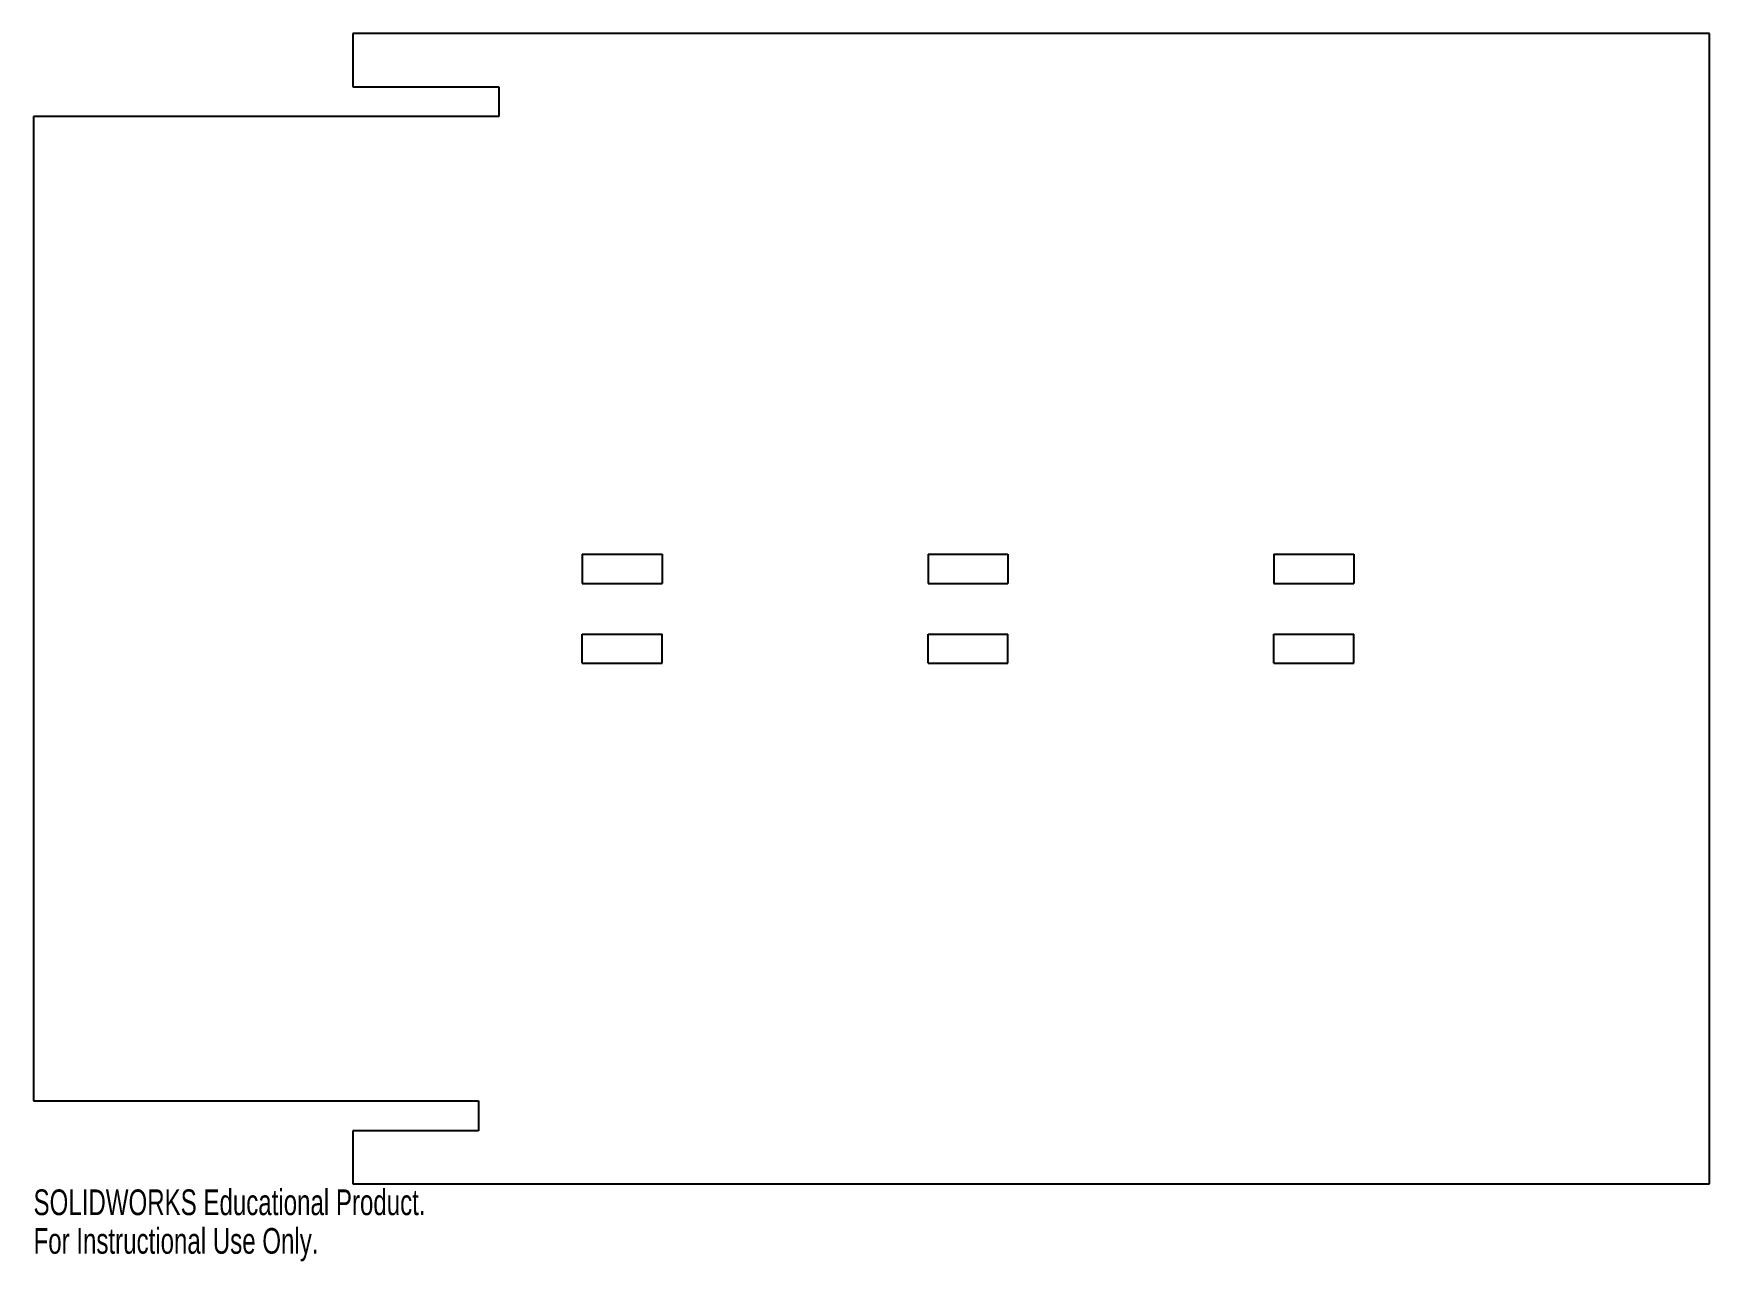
# Model space of a CAD drawing. Header units: millimetres. Extents: x -287 to 28, y -231 to 0.
import ezdxf

# ---------------------------------------------------------------- set-up
doc = ezdxf.new("R2010")
doc.units = ezdxf.units.MM
doc.styles.add('SLDTEXTSTYLE0', font='TXT', dxfattribs={"width": 0.7})

msp = doc.modelspace()

# ---------------------------------------------------------------- linework, layer by layer
at = {"color": 7, "linetype": 'Continuous', "lineweight": 25}
for p, q in [((27.53, 0.1), (-227.47, 0.1)), ((-227.47, 0.1), (-227.47, -9.9)), ((27.53, -216.1), (27.53, 0.1)), ((-227.47, -9.9), (-200, -9.9)), ((-200, -9.9), (-200, -15.5)), ((-200, -15.5), (-287.47, -15.5)), ((-287.47, -15.5), (-287.47, -200.5)), ((-184.34, -97.75), (-184.34, -103.25)), ((-184.34, -97.75), (-169.34, -97.75)), ((-169.34, -97.75), (-169.34, -103.25)), ((-119.34, -97.75), (-119.34, -103.25)), ((-119.34, -97.75), (-104.34, -97.75)), ((-104.34, -97.75), (-104.34, -103.25)), ((-54.34, -97.75), (-54.34, -103.25)), ((-54.34, -97.75), (-39.34, -97.75)), ((-39.34, -97.75), (-39.34, -103.25)), ((-184.34, -103.25), (-169.34, -103.25)), ((-119.34, -103.25), (-104.34, -103.25)), ((-54.34, -103.25), (-39.34, -103.25)), ((-184.34, -112.75), (-169.34, -112.75)), ((-184.34, -118.25), (-184.34, -112.75)), ((-169.34, -118.25), (-169.34, -112.75)), ((-119.34, -112.75), (-104.34, -112.75)), ((-119.34, -118.25), (-119.34, -112.75)), ((-104.34, -118.25), (-104.34, -112.75)), ((-54.34, -118.25), (-54.34, -112.75)), ((-54.34, -112.75), (-39.34, -112.75)), ((-39.34, -118.25), (-39.34, -112.75)), ((-184.34, -118.25), (-169.34, -118.25)), ((-119.34, -118.25), (-104.34, -118.25)), ((-54.34, -118.25), (-39.34, -118.25)), ((-287.47, -200.5), (-203.83, -200.5)), ((-203.83, -200.5), (-203.83, -206.1)), ((-203.83, -206.1), (-227.47, -206.1)), ((-227.47, -206.1), (-227.47, -216.1)), ((-227.47, -216.1), (27.53, -216.1))]:
    msp.add_line(p, q, dxfattribs=at)

# ---------------------------------------------------------------- texts
at = {"color": 7, "linetype": 'Continuous', "char_height": 4.8336, "attachment_point": 1, "style": 'SLDTEXTSTYLE0'}
for s, insert in [('SOLIDWORKS Educational Product.', (-287.47, -217.12)), ('For Instructional Use Only.', (-287.47, -224.37))]:
    msp.add_mtext(s, dxfattribs=dict(at, insert=insert))

doc.saveas('drawing.dxf')
